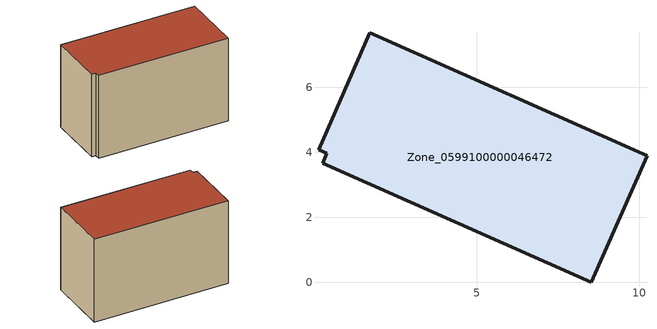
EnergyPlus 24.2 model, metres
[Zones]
Zone_0599100000046472
 floor ground (C_G): 0.13,4.08 1.71,7.67 10.24,3.89 8.52,0 0.27,3.65 0.38,3.96 z0
 wall outside (C_F): 10.24,3.89 1.71,7.67 0.13,4.08 0.38,3.96 0.27,3.65 8.52,0 10.24,3.89 z0:5.92
 roof outside (C_R): 1.71,7.67 0.13,4.08 0.38,3.96 0.27,3.65 8.52,0 10.24,3.89 z5.92
[BUILDING]
Pand.0599100000046472: North Axis=0; Terrain=City; Loads Convergence Tolerance Value=0.04; Temperature Convergence Tolerance Value=0.4; Solar Distribution=FullExterior; Maximum Number of Warmup Days=25; Minimum Number of Warmup Days=1
[Site:Location]
Rotterdam.The.Hague.AP_ZH_NLD Design_Conditions: Latitude=51.96; Longitude=4.45; Time Zone=1; Elevation=-4.5
[SITE:GROUNDTEMPERATURE:BUILDINGSURFACE]
18, 18, 18, 18, 18, 18, 18, 18, 18, 18, 18, 18
[MATERIAL] Thermal Absorptance=0.9; Solar Absorptance=0.7; Visible Absorptance=0.7
Name | Roughness | Thickness | Conductivity | Density | Specific Heat
G.TI.1946-1964 | MediumSmooth | 0.15 | 1 | 540 | 1210
F.TI.1946-1964 | Rough | 0.3 | 0.857143 | 1920 | 840
R.TI.1946-1964 | MediumRough | 0.2 | 0.277778 | 1500 | 1000
[CONSTRUCTION]
C_G: G.TI.1946-1964
C_F: F.TI.1946-1964
C_R: R.TI.1946-1964
[ZONE]
Zone_0599100000046472: Type=1; Multiplier=1; Ceiling Height=Autocalculate; Volume=Autocalculate; Floor Area=autocalculate; Part of Total Floor Area=Yes
[ZONEINFILTRATION:DESIGNFLOWRATE]
Infil_Zone_0599100000046472: Zone or ZoneList or Space or SpaceList=Zone_0599100000046472; Schedule=AlwaysOn; Design Flow Rate Calculation Method=Flow/Area; Flow Rate per Floor Area=0.003; Constant Term Coefficient=1; Temperature Term Coefficient=0; Velocity Term Coefficient=0; Velocity Squared Term Coefficient=0
[HVACTEMPLATE:ZONE:IDEALLOADSAIRSYSTEM]
Zone_0599100000046472: Maximum Heating Supply Air Temperature=50; Minimum Cooling Supply Air Temperature=13; Maximum Heating Supply Air Humidity Ratio=0.0156; Minimum Cooling Supply Air Humidity Ratio=0.0077; Heating Limit=NoLimit; Cooling Limit=NoLimit; Dehumidification Control Type=ConstantSensibleHeatRatio; Cooling Sensible Heat Ratio=0.7; Dehumidification Setpoint=60; Humidification Control Type=None; Humidification Setpoint=30; Outdoor Air Method=None; Outdoor Air Flow Rate per Person=0.00944; Outdoor Air Flow Rate per Zone Floor Area=0; Outdoor Air Flow Rate per Zone=0; Demand Controlled Ventilation Type=None; Outdoor Air Economizer Type=NoEconomizer; Heat Recovery Type=None; Sensible Heat Recovery Effectiveness=0.7; Latent Heat Recovery Effectiveness=0.65
[ZONECONTROL:THERMOSTAT]
ThermostatControl_Zone_0599100000046472: Zone or ZoneList=Zone_0599100000046472; Control Type Schedule=DualSetpointControlType; Control 1=Thermostat_Zone_0599100000046472; Temperature Difference Between Cutout And Setpoint=0
[THERMOSTATSETPOINT:DUALSETPOINT]
Thermostat_Zone_0599100000046472: Heating Setpoint Temperature Schedule=HeatingSetpoint_Zone_0599100000046472; Cooling Setpoint Temperature Schedule=CoolingSetpoint_Zone_0599100000046472
[SCHEDULE:COMPACT]
HeatingSetpoint_Zone_0599100000046472: Through: 12/31, For: AllDays, Until: 24:00, 21
CoolingSetpoint_Zone_0599100000046472: Through: 12/31, For: AllDays, Until: 24:00, 24
DualSetpointControlType: Through: 12/31, For: AllDays, Until: 24:00, 4
AlwaysOn: Through: 12/31, For: AllDays, Until: 24:00, 1
